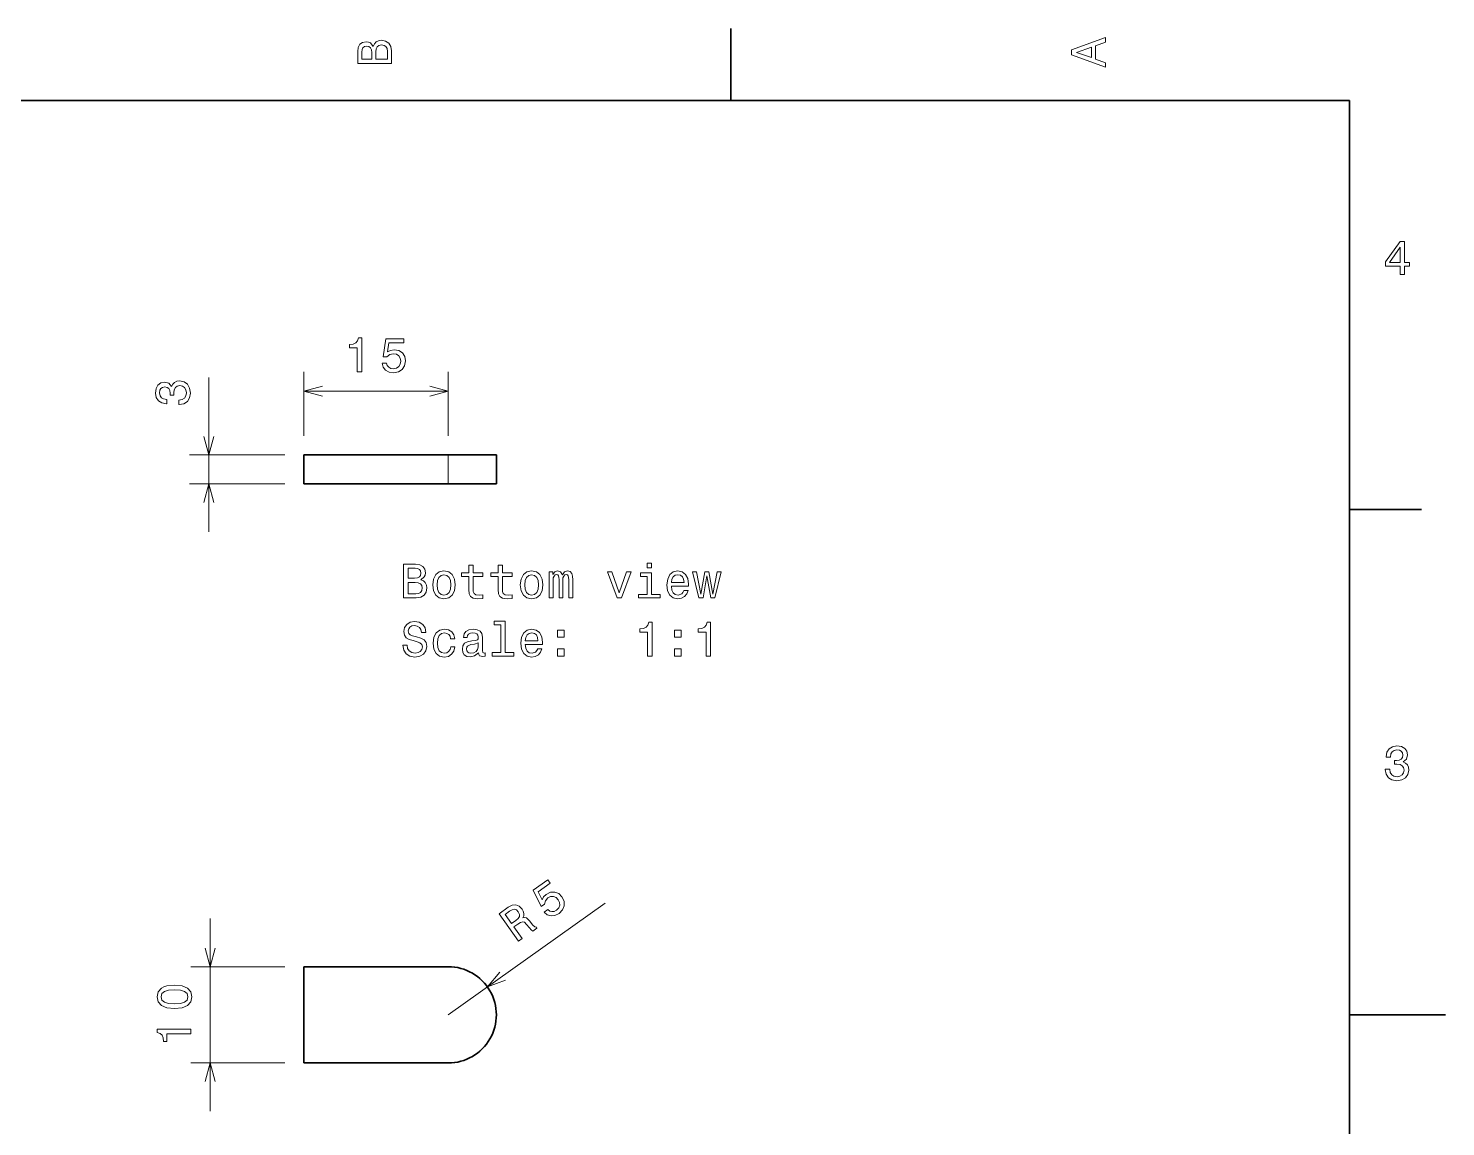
# Model space of a CAD drawing. Extents: x 0 to 297, y 0 to 210.
# Drawn here: x 149.7 to 297, y 93.4 to 207.5 of the extents above; entities that cross this region are included whole.
import ezdxf

# ---------------------------------------------------------------- set-up
doc = ezdxf.new("R2010")
doc.units = 0

msp = doc.modelspace()

# ---------------------------------------------------------------- linework, layer by layer
at = {"color": 7, "lineweight": 35, "ltscale": 0.1875}
for p, q in [((222.699997, 200), (222.699997, 207.5)), ((287, 157.5), (294.5, 157.5))]:
    msp.add_line(p, q, dxfattribs=at)
at = {"color": 7, "lineweight": 35}
for p, q in [((287, 200), (10, 200)), ((287, 10), (287, 200))]:
    msp.add_line(p, q, dxfattribs=at)
at = {"color": 7, "lineweight": 13, "ltscale": 0.400901}
msp.add_line((168.444092, 155.171524), (168.444092, 171.20755), dxfattribs=at)
at = {"color": 7, "lineweight": 13, "ltscale": 0.165815}
for p, q in [((178.343842, 165.171524), (178.343842, 171.804138)), ((193.343842, 165.171524), (193.343842, 171.804138))]:
    msp.add_line(p, q, dxfattribs=at)
at = {"color": 7, "lineweight": 13, "ltscale": 0.375}
msp.add_line((178.343842, 169.804138), (193.343842, 169.804138), dxfattribs=at)
at = {"color": 7, "lineweight": 13, "ltscale": 0.247494}
for p, q in [((176.343842, 163.171524), (166.444092, 163.171524)), ((176.343842, 160.171524), (166.444092, 160.171524))]:
    msp.add_line(p, q, dxfattribs=at)
at = {"color": 7, "lineweight": 35, "ltscale": 0.075}
for p, q in [((178.343842, 160.171524), (178.343842, 163.171524)), ((198.343842, 160.171524), (198.343842, 163.171524))]:
    msp.add_line(p, q, dxfattribs=at)
at = {"color": 7, "lineweight": 35, "ltscale": 0.375}
for p, q in [((178.343842, 163.171524), (193.343842, 163.171524)), ((178.343842, 160.171524), (193.343842, 160.171524)), ((178.343842, 110), (193.343842, 110)), ((178.343842, 100), (193.343842, 100))]:
    msp.add_line(p, q, dxfattribs=at)
at = {"color": 7, "lineweight": 13, "ltscale": 0.075}
msp.add_line((193.343842, 160.171524), (193.343842, 163.171524), dxfattribs=at)
at = {"color": 7, "lineweight": 35, "ltscale": 0.125}
for p, q in [((198.343842, 163.171524), (193.343842, 163.171524)), ((198.343842, 160.171524), (193.343842, 160.171524))]:
    msp.add_line(p, q, dxfattribs=at)
at = {"color": 7, "lineweight": 13}
for p, q in [((193.343842, 105), (209.632065, 116.605774)), ((168.600662, 95), (168.600662, 115))]:
    msp.add_line(p, q, dxfattribs=at)
at = {"color": 7, "lineweight": 13, "ltscale": 0.243579}
for p, q in [((176.343842, 110), (166.600662, 110)), ((176.343842, 100), (166.600662, 100))]:
    msp.add_line(p, q, dxfattribs=at)
at = {"color": 7, "lineweight": 35, "ltscale": 0.25}
for p, q in [((178.343842, 110), (178.343842, 100)), ((287, 105), (297, 105))]:
    msp.add_line(p, q, dxfattribs=at)
at = {"color": 7, "lineweight": 13}
for points in [[(185.542007, 205.630417), (185.249496, 205.983429), (185.052811, 206.074219), (184.81073, 206.104477), (184.432495, 206.03891), (184.160156, 205.842224), (183.993729, 205.524506), (183.933212, 205.080704), (183.933212, 203.835022), (187.433212, 203.835022), (187.433212, 205.151306), (187.36261, 205.620331), (187.155838, 205.968307), (186.828018, 206.185165), (186.384216, 206.260818), (186.08667, 206.215424), (185.839554, 206.094391), (185.65799, 205.897705)], [(261.633209, 203.466858), (261.633209, 203.930847), (260.604401, 204.298996), (260.604401, 205.695969), (261.633209, 206.064133), (261.633209, 206.538193), (258.128174, 205.257217), (258.128174, 204.742798)], [(185.385666, 204.984879), (185.385666, 204.298996), (184.351807, 204.298996), (184.351807, 205.025223), (184.382065, 205.297562), (184.472839, 205.489197), (184.629181, 205.605194), (184.86116, 205.645538), (185.093155, 205.600143), (185.254532, 205.479111), (185.355408, 205.272339)], [(187.014618, 205.095825), (187.014618, 204.298996), (185.809296, 204.298996), (185.809296, 205.050446), (185.844589, 205.368164), (185.9505, 205.595108), (186.132065, 205.731277), (186.394302, 205.776657), (186.671692, 205.731277), (186.863327, 205.605194), (186.979324, 205.393372)], [(260.17572, 204.460388), (258.632477, 205), (260.17572, 205.539627)], [(292.277374, 181.916794), (292.731262, 181.916794), (292.731262, 182.784225), (293.23056, 182.784225), (293.23056, 183.187683), (292.731262, 183.187683), (292.731262, 185.341141), (292.272339, 185.341141), (290.739197, 183.228027), (290.739197, 182.784225), (292.277374, 182.784225)], [(291.162842, 183.187683), (292.277374, 184.756134), (292.277374, 183.187683)], [(183.885056, 171.804138), (184.343979, 171.804138), (184.343979, 175.329361), (184.001053, 175.329361), (183.910263, 175.021713), (183.728714, 174.814941), (183.45134, 174.693909), (183.068054, 174.653564), (183.068054, 174.295486), (183.885056, 174.295486)], [(186.461136, 172.716965), (186.572083, 172.303421), (186.819199, 171.980652), (187.182312, 171.778915), (187.646286, 171.703278), (188.155655, 171.794052), (188.554077, 172.041168), (188.806229, 172.43454), (188.902054, 172.938858), (188.816315, 173.407883), (188.574249, 173.776047), (188.195999, 174.013077), (187.706818, 174.098801), (187.328568, 174.038284), (187.036057, 173.871857), (187.177277, 174.814941), (188.710419, 174.814941), (188.710419, 175.228485), (186.839371, 175.228485), (186.561996, 173.372589), (186.965454, 173.372589), (187.257965, 173.609619), (187.631165, 173.695343), (187.953934, 173.639877), (188.20105, 173.478485), (188.357391, 173.231369), (188.412857, 172.913651), (188.357391, 172.595932), (188.195999, 172.348801), (187.948883, 172.192474), (187.631165, 172.136993), (187.363876, 172.172287), (187.157104, 172.288284), (187.005798, 172.469849), (186.930145, 172.716965)], [(165.344666, 168.41864), (165.379974, 168.41864), (165.86412, 168.499329), (166.227234, 168.736359), (166.459229, 169.109558), (166.544952, 169.603806), (166.459229, 170.128296), (166.23732, 170.521667), (165.884293, 170.773834), (165.430405, 170.864609), (165.132858, 170.824265), (164.890778, 170.713318), (164.704178, 170.531754), (164.568008, 170.289673), (164.295685, 170.617493), (163.861954, 170.73349), (163.468582, 170.657837), (163.171036, 170.440979), (162.984436, 170.087952), (162.918869, 169.603806), (162.999573, 169.149902), (163.221466, 168.801926), (163.574493, 168.574982), (164.043518, 168.499329), (164.078812, 168.499329), (164.078812, 168.948181), (163.756058, 168.988525), (163.524063, 169.119644), (163.382858, 169.331467), (163.332428, 169.629013), (163.372772, 169.891266), (163.478668, 170.082901), (163.650146, 170.198898), (163.882126, 170.244293), (164.129257, 170.198898), (164.295685, 170.077866), (164.396545, 169.866043), (164.426804, 169.578583), (164.421753, 169.381897), (164.820175, 169.381897), (164.810089, 169.629013), (164.855469, 169.946747), (164.976517, 170.183777), (165.173203, 170.324982), (165.430405, 170.375412), (165.722916, 170.319946), (165.939774, 170.173691), (166.075943, 169.941696), (166.121323, 169.634064), (166.070892, 169.31633), (165.919601, 169.084351), (165.677521, 168.938095), (165.344666, 168.882614)], [(190.492264, 150.2061), (190.845276, 150.498611), (190.936066, 150.695297), (190.966324, 150.937378), (190.900757, 151.315613), (190.704071, 151.587952), (190.386353, 151.754379), (189.942551, 151.814896), (188.696869, 151.814896), (188.696869, 148.314896), (190.013153, 148.314896), (190.482178, 148.385498), (190.830154, 148.59227), (191.047012, 148.92009), (191.122665, 149.363892), (191.077271, 149.661438), (190.956238, 149.908554), (190.759552, 150.090118)], [(195.485046, 150.554092), (195.485046, 149.197464), (195.515305, 148.758698), (195.656525, 148.4561), (195.93895, 148.279587), (196.418045, 148.21907), (196.942551, 148.244293), (196.942551, 148.627579), (196.559265, 148.597321), (196.211273, 148.637665), (196.024673, 148.763748), (195.943985, 148.975555), (195.928864, 149.273102), (195.928864, 150.554092), (196.942551, 150.554092), (196.942551, 150.932327), (195.928864, 150.932327), (195.928864, 151.724121), (195.485046, 151.724121), (195.485046, 150.932327), (194.718475, 150.932327), (194.718475, 150.554092)], [(198.521072, 150.554092), (198.521072, 149.197464), (198.551331, 148.758698), (198.692551, 148.4561), (198.97496, 148.279587), (199.454071, 148.21907), (199.978561, 148.244293), (199.978561, 148.627579), (199.595276, 148.597321), (199.247299, 148.637665), (199.060699, 148.763748), (198.980011, 148.975555), (198.964874, 149.273102), (198.964874, 150.554092), (199.978561, 150.554092), (199.978561, 150.932327), (198.964874, 150.932327), (198.964874, 151.724121), (198.521072, 151.724121), (198.521072, 150.932327), (197.754501, 150.932327), (197.754501, 150.554092)], [(214.477844, 151.935928), (214.00882, 151.935928), (214.00882, 151.43161), (214.477844, 151.43161)], [(189.846725, 150.362442), (189.160843, 150.362442), (189.160843, 151.396301), (189.88707, 151.396301), (190.159409, 151.366043), (190.351044, 151.275269), (190.467041, 151.118927), (190.507385, 150.886948), (190.46199, 150.654953), (190.340958, 150.493576), (190.134186, 150.3927)], [(191.722809, 149.666473), (191.803497, 149.051208), (192.035492, 148.597321), (192.403641, 148.314896), (192.897873, 148.21907), (193.38707, 148.314896), (193.755219, 148.59227), (193.987213, 149.046158), (194.072952, 149.666473), (193.987213, 150.281754), (193.755219, 150.740692), (193.38707, 151.018066), (192.897873, 151.118927), (192.403641, 151.018066), (192.035492, 150.735641), (191.803497, 150.281754)], [(192.176697, 149.671524), (192.222076, 150.125412), (192.363297, 150.453217), (192.59024, 150.654953), (192.897873, 150.725555), (193.20047, 150.654953), (193.427414, 150.458267), (193.568619, 150.125412), (193.619064, 149.671524), (193.568619, 149.212585), (193.427414, 148.87973), (193.20047, 148.678009), (192.897873, 148.612442), (192.59024, 148.678009), (192.363297, 148.87973), (192.222076, 149.212585)], [(200.830872, 149.666473), (200.91156, 149.051208), (201.143555, 148.597321), (201.511703, 148.314896), (202.005951, 148.21907), (202.495132, 148.314896), (202.863297, 148.59227), (203.095276, 149.046158), (203.181015, 149.666473), (203.095276, 150.281754), (202.863297, 150.740692), (202.495132, 151.018066), (202.005951, 151.118927), (201.511703, 151.018066), (201.143555, 150.735641), (200.91156, 150.281754)], [(201.28476, 149.671524), (201.330154, 150.125412), (201.471359, 150.453217), (201.698303, 150.654953), (202.005951, 150.725555), (202.308533, 150.654953), (202.535492, 150.458267), (202.676697, 150.125412), (202.727127, 149.671524), (202.676697, 149.212585), (202.535492, 148.87973), (202.308533, 148.678009), (202.005951, 148.612442), (201.698303, 148.678009), (201.471359, 148.87973), (201.330154, 149.212585)], [(203.821503, 148.314896), (204.230011, 148.314896), (204.230011, 150.125412), (204.255219, 150.397751), (204.330872, 150.594437), (204.446869, 150.710434), (204.59816, 150.755814), (204.719208, 150.715469), (204.799896, 150.614609), (204.84024, 150.44313), (204.855377, 150.216187), (204.855377, 148.314896), (205.238647, 148.314896), (205.238647, 150.125412), (205.26387, 150.3927), (205.339523, 150.589386), (205.460556, 150.710434), (205.611847, 150.755814), (205.732895, 150.715469), (205.813583, 150.614609), (205.864014, 150.216187), (205.864014, 148.314896), (206.272522, 148.314896), (206.272522, 150.185928), (206.247299, 150.574265), (206.166611, 150.871811), (206.005219, 151.053375), (205.742981, 151.118927), (205.435333, 151.018066), (205.198303, 150.725555), (205.011703, 151.013016), (204.699036, 151.118927), (204.41156, 151.018066), (204.214874, 150.735641), (204.214874, 151.023102), (203.821503, 151.023102)], [(210.882019, 148.314896), (211.351044, 148.314896), (212.339523, 151.023102), (211.880585, 151.023102), (211.119064, 148.839386), (210.342407, 151.023102), (209.878418, 151.023102)], [(214.462723, 148.688095), (214.462723, 150.932327), (213.322952, 150.932327), (213.322952, 150.554092), (214.018921, 150.554092), (214.018921, 148.688095), (213.11113, 148.688095), (213.11113, 148.314896), (215.380585, 148.314896), (215.380585, 148.688095)], [(216.530441, 149.540405), (218.305664, 149.540405), (218.310699, 149.747177), (218.230011, 150.327148), (218.008102, 150.760864), (217.655075, 151.023102), (217.186066, 151.118927), (216.727127, 151.018066), (216.3741, 150.735641), (216.147156, 150.276718), (216.066467, 149.671524), (216.14212, 149.051208), (216.369049, 148.597321), (216.717041, 148.314896), (217.170929, 148.21907), (217.564301, 148.284637), (217.88707, 148.4561), (218.1241, 148.728439), (218.260269, 149.091553), (217.821503, 149.091553), (217.730728, 148.889816), (217.599609, 148.738525), (217.22641, 148.617493), (216.938934, 148.672958), (216.722076, 148.849472), (216.580872, 149.136948), (216.530441, 149.525269)], [(216.530441, 149.913605), (216.585922, 150.261581), (216.722076, 150.518784), (216.928864, 150.675125), (217.201187, 150.730606), (217.468475, 150.675125), (217.675247, 150.518784), (217.801331, 150.261581), (217.846725, 149.913605)], [(219.818619, 148.314896), (220.222076, 150.614609), (220.625549, 148.314896), (221.049164, 148.314896), (221.714874, 151.023102), (221.286209, 151.023102), (220.837357, 148.723404), (220.438934, 151.023102), (220.000183, 151.023102), (219.601761, 148.723404), (219.152924, 151.023102), (218.729294, 151.023102), (219.394989, 148.314896)], [(189.957672, 148.73349), (189.160843, 148.73349), (189.160843, 149.938812), (189.912292, 149.938812), (190.230011, 149.903519), (190.456955, 149.797607), (190.593124, 149.616043), (190.638504, 149.353806), (190.593124, 149.076416), (190.467041, 148.884781), (190.255219, 148.768784)], [(189.065018, 143.422958), (188.606094, 143.422958), (188.706955, 142.888382), (188.959122, 142.49501), (189.347443, 142.25798), (189.871933, 142.172241), (190.391388, 142.25293), (190.779724, 142.474838), (191.02684, 142.822815), (191.117615, 143.281754), (191.041962, 143.695297), (190.830154, 143.962585), (190.487213, 144.139099), (190.028275, 144.270233), (189.634903, 144.366043), (189.377701, 144.477005), (189.231445, 144.638382), (189.186066, 144.890549), (189.231445, 145.117493), (189.362579, 145.288956), (189.564301, 145.404953), (189.841675, 145.445297), (190.1241, 145.394867), (190.346008, 145.258698), (190.492264, 145.031754), (190.562866, 144.724121), (191.02179, 144.724121), (191.02179, 144.734207), (190.941101, 145.208267), (190.704071, 145.561295), (190.330872, 145.783203), (189.826553, 145.858841), (189.372665, 145.783203), (189.019638, 145.571381), (188.792694, 145.243576), (188.71199, 144.819946), (188.777557, 144.441696), (188.969208, 144.184494), (189.27179, 144.013016), (189.685333, 143.881897), (190.093842, 143.7659), (190.401474, 143.654953), (190.588074, 143.493576), (190.653641, 143.231323), (190.593124, 142.964035), (190.436783, 142.762299), (190.199753, 142.636215), (189.892105, 142.595871), (189.549179, 142.651352), (189.286926, 142.812729), (189.120499, 143.074982)], [(198.808533, 145.5159), (198.808533, 142.641266), (197.895721, 142.641266), (197.895721, 142.268066), (200.160126, 142.268066), (200.160126, 142.641266), (199.25235, 142.641266), (199.25235, 145.889099), (198.112579, 145.889099), (198.112579, 145.5159)], [(193.578705, 144.078583), (194.017471, 144.078583), (193.926697, 144.48204), (193.709839, 144.799774), (193.371933, 144.99646), (192.933182, 145.072098), (192.449036, 144.971237), (192.080872, 144.688812), (191.848892, 144.229889), (191.768188, 143.614609), (191.843842, 143.004379), (192.070786, 142.550491), (192.428864, 142.268066), (192.918045, 142.172241), (193.351761, 142.247894), (193.689667, 142.459702), (193.921646, 142.792557), (194.022522, 143.236359), (193.598892, 143.236359), (193.523239, 142.953949), (193.382019, 142.742126), (193.180298, 142.611008), (192.933182, 142.570663), (192.625549, 142.636215), (192.403641, 142.837952), (192.267471, 143.165756), (192.222076, 143.62973), (192.267471, 144.083633), (192.408676, 144.411438), (192.635635, 144.613174), (192.933182, 144.683777), (193.195419, 144.638382), (193.39212, 144.522385), (193.523239, 144.33075)], [(196.498749, 142.621094), (196.498749, 142.605957), (196.523956, 142.434494), (196.599609, 142.313461), (196.917328, 142.217636), (197.164444, 142.25798), (197.164444, 142.600922), (197.058533, 142.585785), (196.917328, 142.651352), (196.89212, 142.853088), (196.89212, 144.255096), (196.831589, 144.613174), (196.655075, 144.865326), (196.347443, 145.016632), (195.913727, 145.072098), (195.490097, 145.011581), (195.177414, 144.840118), (194.980728, 144.572815), (194.915161, 144.219803), (194.915161, 144.189529), (195.313583, 144.189529), (195.348892, 144.401352), (195.459839, 144.552643), (195.641388, 144.643433), (195.89859, 144.678726), (196.145721, 144.653519), (196.322235, 144.577866), (196.428131, 144.446747), (196.46344, 144.265182), (196.443268, 144.053375), (196.362579, 143.947464), (196.160843, 143.897034), (195.782608, 143.856689), (195.348892, 143.7659), (195.041245, 143.604523), (194.859695, 143.352356), (194.804214, 142.979156), (194.854645, 142.646301), (195.010986, 142.399185), (195.263153, 142.242844), (195.61113, 142.187378), (196.080154, 142.293289)], [(201.350327, 143.493576), (203.125549, 143.493576), (203.130585, 143.700348), (203.049896, 144.280319), (202.827988, 144.714035), (202.47496, 144.976273), (202.005951, 145.072098), (201.547012, 144.971237), (201.193985, 144.688812), (200.967041, 144.229889), (200.886353, 143.624695), (200.962006, 143.004379), (201.18895, 142.550491), (201.536926, 142.268066), (201.990814, 142.172241), (202.384186, 142.237808), (202.706955, 142.409271), (202.943985, 142.68161), (203.080154, 143.044724), (202.641388, 143.044724), (202.550613, 142.842987), (202.419495, 142.691696), (202.046295, 142.570663), (201.75882, 142.626129), (201.541962, 142.802643), (201.400757, 143.090118), (201.350327, 143.478439)], [(201.350327, 143.866776), (201.405807, 144.214752), (201.541962, 144.471954), (201.748749, 144.628296), (202.021072, 144.683777), (202.288361, 144.628296), (202.495132, 144.471954), (202.621216, 144.214752), (202.666611, 143.866776)], [(204.693985, 144.224838), (205.389954, 144.224838), (205.389954, 144.976273), (204.693985, 144.976273)], [(214.059265, 142.268066), (214.518188, 142.268066), (214.518188, 145.793289), (214.175262, 145.793289), (214.084473, 145.485641), (213.902924, 145.27887), (213.625549, 145.157837), (213.242264, 145.117493), (213.242264, 144.759415), (214.059265, 144.759415)], [(216.838074, 144.224838), (217.534042, 144.224838), (217.534042, 144.976273), (216.838074, 144.976273)], [(220.131302, 142.268066), (220.59024, 142.268066), (220.59024, 145.793289), (220.247299, 145.793289), (220.156525, 145.485641), (219.97496, 145.27887), (219.697586, 145.157837), (219.314301, 145.117493), (219.314301, 144.759415), (220.131302, 144.759415)], [(196.448303, 143.216187), (196.387787, 142.953949), (196.22641, 142.752213), (195.984329, 142.621094), (195.686783, 142.575699), (195.495132, 142.600922), (195.358978, 142.68161), (195.273239, 142.822815), (195.248016, 143.019501), (195.268188, 143.196014), (195.348892, 143.322098), (195.671646, 143.463318), (196.080154, 143.523834), (196.448303, 143.644867)], [(204.693985, 142.268066), (205.389954, 142.268066), (205.389954, 143.019501), (204.693985, 143.019501)], [(216.838074, 142.268066), (217.534042, 142.268066), (217.534042, 143.019501), (216.838074, 143.019501)], [(290.729126, 130.51622), (290.729126, 130.480911), (290.809814, 129.996765), (291.046844, 129.633652), (291.420044, 129.401657), (291.914276, 129.315933), (292.438782, 129.401657), (292.832153, 129.623566), (293.08429, 129.976593), (293.175079, 130.430481), (293.134735, 130.728027), (293.023773, 130.970108), (292.842224, 131.156708), (292.600159, 131.292877), (292.927948, 131.565216), (293.043945, 131.998932), (292.968292, 132.392303), (292.751434, 132.68985), (292.398407, 132.87645), (291.914276, 132.942017), (291.460388, 132.861313), (291.112396, 132.63942), (290.885468, 132.286392), (290.809814, 131.817368), (290.809814, 131.782074), (291.258636, 131.782074), (291.299011, 132.104828), (291.430115, 132.336823), (291.641937, 132.478027), (291.939484, 132.528473), (292.201721, 132.488113), (292.393372, 132.382217), (292.509369, 132.210739), (292.554749, 131.97876), (292.509369, 131.731628), (292.388336, 131.565216), (292.176514, 131.46434), (291.889069, 131.434082), (291.692383, 131.439133), (291.692383, 131.04071), (291.939484, 131.050797), (292.257202, 131.005417), (292.494232, 130.884369), (292.635468, 130.687683), (292.685883, 130.430481), (292.630402, 130.13797), (292.484161, 129.921112), (292.252167, 129.784943), (291.944519, 129.739563), (291.626801, 129.789993), (291.394806, 129.941284), (291.248566, 130.183365), (291.193085, 130.51622)], [(203.302338, 115.672287), (203.632675, 115.399872), (204.021225, 115.280411), (204.434006, 115.326828), (204.855774, 115.534462), (205.217926, 115.903969), (205.399002, 116.336426), (205.376099, 116.803116), (205.161484, 117.269447), (204.819489, 117.601669), (204.408707, 117.761024), (203.96312, 117.734581), (203.514969, 117.520531), (203.242035, 117.251755), (203.100388, 116.946472), (202.668137, 117.796471), (203.916748, 118.686142), (203.676758, 119.022934), (202.152969, 117.937195), (203.004028, 116.264763), (203.332611, 116.498886), (203.433289, 116.861664), (203.687469, 117.148048), (203.982529, 117.290169), (204.277435, 117.302132), (204.548157, 117.191605), (204.77771, 116.965034), (204.916901, 116.674088), (204.928879, 116.379181), (204.818344, 116.108459), (204.591766, 115.878906), (204.353607, 115.752548), (204.117889, 115.727028), (203.889328, 115.787094), (203.684311, 115.94445)], [(200.647736, 112.659981), (201.029709, 112.932144), (200.172241, 114.135574), (200.562439, 114.413589), (200.858719, 114.606125), (201.080414, 114.677391), (201.275558, 114.612091), (201.489304, 114.399025), (201.773224, 114.044006), (201.970535, 113.819237), (202.122253, 113.710602), (202.553513, 114.017883), (202.49791, 114.095924), (202.321503, 114.143616), (202.136459, 114.333786), (201.779938, 114.773308), (201.467209, 115.064461), (201.296661, 115.103943), (201.093185, 115.076622), (201.184311, 115.296364), (201.196884, 115.522064), (201.142059, 115.755463), (201.011597, 115.9907), (200.708267, 116.294739), (200.359604, 116.43644), (199.97731, 116.399361), (199.569611, 116.189369), (198.61673, 115.510414)], [(199.711578, 115.76416), (199.979675, 115.918037), (200.211899, 115.965843), (200.425217, 115.9011), (200.623154, 115.701538), (200.751816, 115.434059), (200.743347, 115.211288), (200.607086, 115.002731), (200.362961, 114.797829), (199.923492, 114.484688), (199.247467, 115.433464)], [(164.891006, 105.652596), (165.6828, 105.728241), (166.247635, 105.965271), (166.590576, 106.343513), (166.701523, 106.868011), (166.590576, 107.387466), (166.247635, 107.765709), (165.6828, 107.997696), (164.891006, 108.078384), (164.104263, 107.997696), (163.79158, 107.901871), (163.534378, 107.765709), (163.191437, 107.387466), (163.075439, 106.868011), (163.191437, 106.343513), (163.539429, 105.965271), (164.104263, 105.728241)], [(164.891006, 106.136742), (164.280777, 106.177094), (163.84201, 106.303169), (163.584808, 106.530113), (163.494034, 106.868011), (163.584808, 107.200867), (163.84201, 107.427811), (164.280777, 107.553894), (164.891006, 107.594238), (165.506287, 107.553894), (165.945038, 107.427811), (166.20224, 107.200867), (166.287979, 106.868011), (166.20224, 106.530113), (165.945038, 106.303169), (165.506287, 106.177094)], [(166.600662, 103.041214), (166.600662, 103.500145), (163.075439, 103.500145), (163.075439, 103.157204), (163.383087, 103.066429), (163.589859, 102.884872), (163.710892, 102.607491), (163.751236, 102.224205), (164.109314, 102.224205), (164.109314, 103.041214)]]:
    msp.add_lwpolyline(points, close=True, dxfattribs=at)
for points in [[(180.275696, 170.321777), (178.343842, 169.804138), (180.275696, 169.286499)], [(191.411987, 169.286499), (193.343842, 169.804138), (191.411987, 170.321777)], [(167.926453, 165.103378), (168.444092, 163.171524), (168.961731, 165.103378)], [(168.961731, 158.23967), (168.444092, 160.171524), (167.926453, 158.23967)], [(168.083023, 111.931854), (168.600662, 110), (169.118301, 111.931854)], [(198.688843, 109.444046), (197.415894, 107.901443), (199.289597, 108.600906)], [(169.118301, 98.068146), (168.600662, 100), (168.083023, 98.068146)]]:
    msp.add_lwpolyline(points, dxfattribs=at)
at = {"color": 7, "lineweight": 35}
msp.add_arc((193.343842, 105), 5, 269.999997, 90.000003, dxfattribs=at)

doc.saveas('drawing.dxf')
